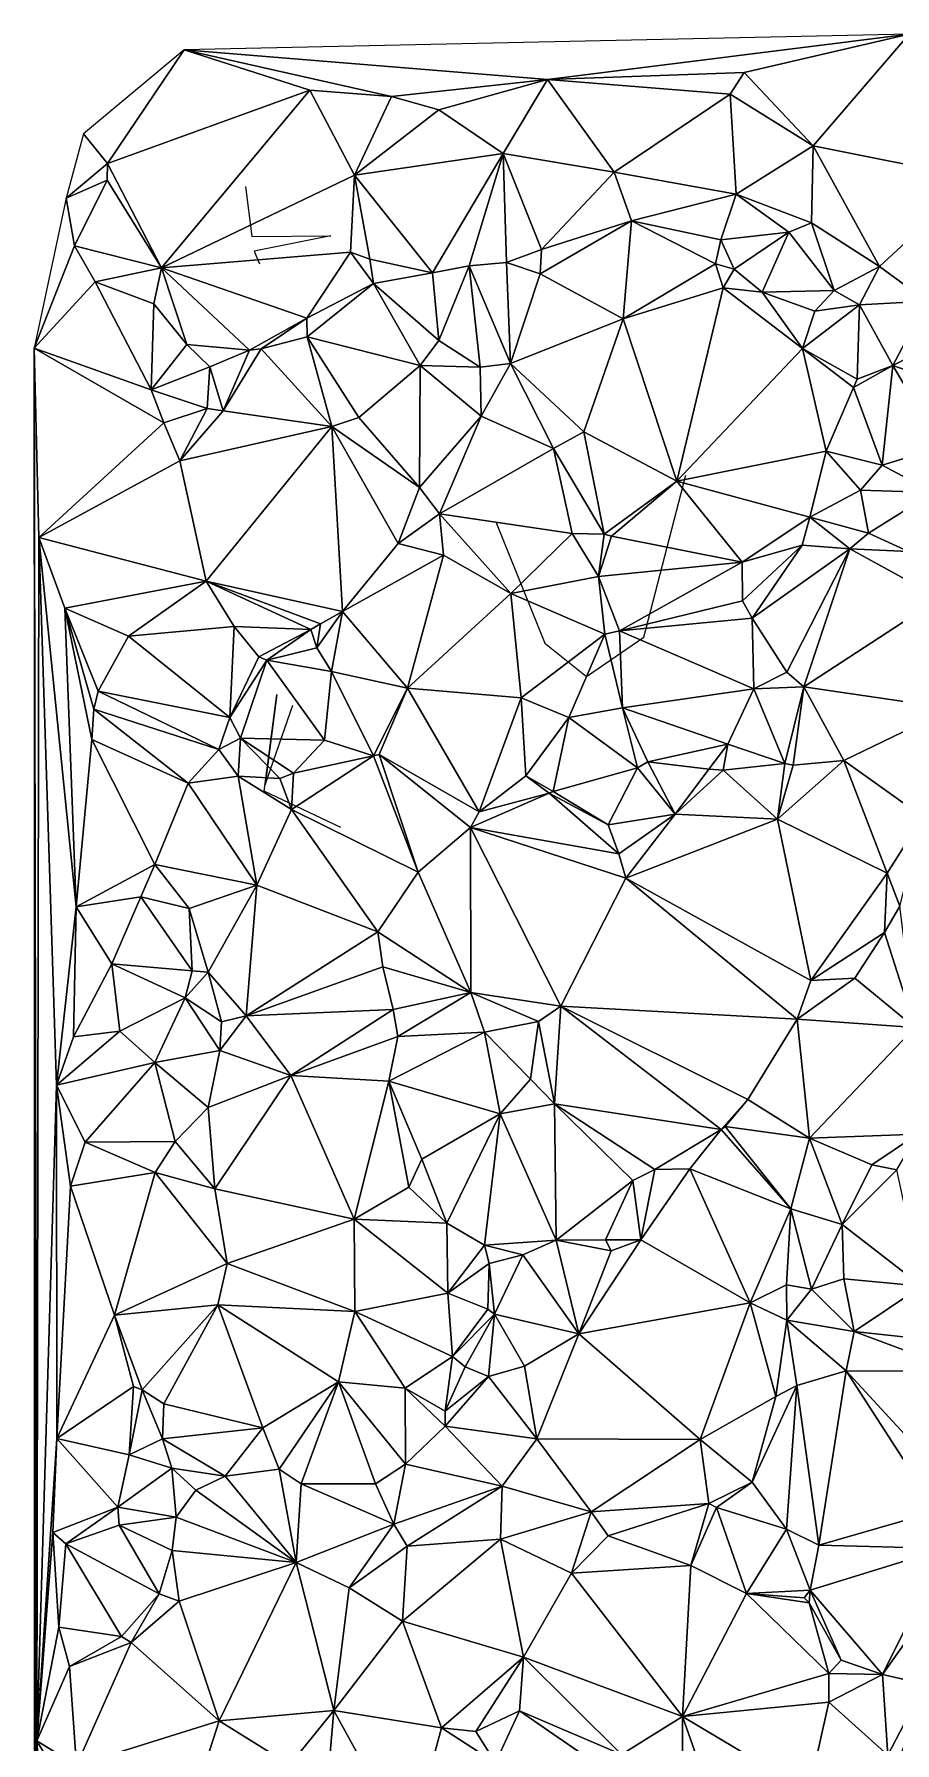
# Model space of a CAD drawing. Header units: metres. Extents: x -15.7 to 15.6, y -15 to 15.
# Drawn here: x -15 to -7.21, y -0.48 to 14.98 of the extents above; entities that cross this region are included whole.
import ezdxf

# ---------------------------------------------------------------- set-up
doc = ezdxf.new("R2010")
doc.units = ezdxf.units.M
doc.layers.add('CRACKS', color=1, linetype='Continuous')
doc.layers.add('STREET_MESH', color=7, linetype='Continuous')

msp = doc.modelspace()

# ---------------------------------------------------------------- linework, layer by layer
at = {"layer": 'CRACKS'}
for points in [[(-13.083, 13.597, 0.1), (-13.028, 13.147, 0.1), (-12.311, 13.152, 0.1), (-13.007, 13.014, 0.1), (-12.957, 12.898, 0.1)], [(-10.819, 10.565, 0.1), (-10.377, 9.467, 0.1), (-9.998, 9.165, 0.1), (-9.481, 9.522, 0.1), (-9.1, 10.986, 0.1)], [(-12.221, 7.799, 0.1), (-12.914, 8.129, 0.1), (-12.8, 9.003, 0.1), (-12.907, 8.185, 0.1), (-12.656, 8.907, 0.1)]]:
    msp.add_polyline3d(points, dxfattribs=at)
at = {"layer": 'STREET_MESH'}
for points in [[(-13.64, 14.834), (-10.352, 14.565), (-7.08, 14.976)], [(-10.352, 14.565), (-8.574, 14.63), (-7.08, 14.976)], [(-8.574, 14.63), (-7.948, 13.967), (-7.08, 14.976)], [(-7.948, 13.967), (-6.484, 13.674), (-7.08, 14.976)], [(-14.332, 13.807), (-13.64, 14.834), (-14.55, 14.075)], [(-14.332, 13.807), (-12.501, 14.471), (-13.64, 14.834)], [(-13.64, 14.834), (-11.762, 14.413), (-10.352, 14.565)], [(-12.501, 14.471), (-11.762, 14.413), (-13.64, 14.834)], [(-11.762, 14.413), (-11.336, 14.292), (-10.352, 14.565)], [(-11.336, 14.292), (-10.753, 13.897), (-10.352, 14.565)], [(-10.753, 13.897), (-9.75, 13.729), (-10.352, 14.565)], [(-8.699, 14.433), (-8.574, 14.63), (-10.352, 14.565)], [(-9.75, 13.729), (-8.699, 14.433), (-10.352, 14.565)], [(-7.948, 13.967), (-8.574, 14.63), (-8.699, 14.433)], [(-13.844, 12.862), (-12.501, 14.471), (-14.332, 13.807)], [(-12.501, 14.471), (-13.844, 12.862), (-12.099, 13.702)], [(-11.762, 14.413), (-12.501, 14.471), (-12.099, 13.702)], [(-11.336, 14.292), (-11.762, 14.413), (-12.099, 13.702)], [(-9.75, 13.729), (-8.646, 13.53), (-8.699, 14.433)], [(-8.646, 13.53), (-7.948, 13.967), (-8.699, 14.433)], [(-10.753, 13.897), (-11.336, 14.292), (-12.099, 13.702)], [(-14.708, 13.494), (-14.332, 13.807), (-14.55, 14.075)], [(-8.646, 13.53), (-7.963, 13.269), (-7.948, 13.967)], [(-7.963, 13.269), (-7.348, 12.875), (-7.948, 13.967)], [(-7.348, 12.875), (-6.484, 13.674), (-7.948, 13.967)], [(-14.336, 13.654), (-14.332, 13.807), (-14.708, 13.494)], [(-13.844, 12.862), (-14.332, 13.807), (-14.336, 13.654)], [(-11.393, 12.816), (-10.753, 13.897), (-12.099, 13.702)], [(-11.393, 12.816), (-11.06, 12.881), (-10.753, 13.897)], [(-10.753, 13.897), (-11.06, 12.881), (-10.724, 12.91)], [(-10.405, 13.029), (-10.753, 13.897), (-10.724, 12.91)], [(-10.405, 13.029), (-9.75, 13.729), (-10.753, 13.897)], [(-14.632, 13.062), (-14.336, 13.654), (-14.708, 13.494)], [(-14.632, 13.062), (-13.844, 12.862), (-14.336, 13.654)], [(-13.844, 12.862), (-12.133, 13.003), (-12.099, 13.702)], [(-12.133, 13.003), (-11.961, 12.941), (-12.099, 13.702)], [(-11.961, 12.941), (-11.393, 12.816), (-12.099, 13.702)], [(-9.75, 13.729), (-10.405, 13.029), (-9.593, 13.286)], [(-8.646, 13.53), (-9.75, 13.729), (-9.593, 13.286)], [(-6.484, 13.674), (-7.348, 12.875), (-6.921, 12.561)], [(-14.632, 13.062), (-14.708, 13.494), (-14.996, 12.134)], [(-8.785, 13.116), (-8.646, 13.53), (-9.593, 13.286)], [(-8.646, 13.53), (-8.785, 13.116), (-8.169, 13.186)], [(-7.963, 13.269), (-8.646, 13.53), (-8.169, 13.186)], [(-10.405, 13.029), (-10.418, 12.807), (-9.593, 13.286)], [(-10.418, 12.807), (-9.669, 12.402), (-9.593, 13.286)], [(-9.593, 13.286), (-9.669, 12.402), (-8.833, 12.899)], [(-8.785, 13.116), (-9.593, 13.286), (-8.833, 12.899)], [(-8.785, 13.116), (-8.662, 12.849), (-8.169, 13.186)], [(-8.662, 12.849), (-8.41, 12.643), (-8.169, 13.186)], [(-8.41, 12.643), (-7.76, 12.658), (-8.169, 13.186)], [(-7.76, 12.658), (-7.963, 13.269), (-8.169, 13.186)], [(-7.348, 12.875), (-7.963, 13.269), (-7.76, 12.658)], [(-14.445, 12.737), (-14.632, 13.062), (-14.996, 12.134)], [(-13.844, 12.862), (-14.632, 13.062), (-14.445, 12.737)], [(-12.53, 12.406), (-12.133, 13.003), (-13.844, 12.862)], [(-12.133, 13.003), (-12.53, 12.406), (-11.927, 12.72)], [(-11.961, 12.941), (-12.133, 13.003), (-11.927, 12.72)], [(-10.418, 12.807), (-10.405, 13.029), (-10.724, 12.91)], [(-8.662, 12.849), (-8.785, 13.116), (-8.833, 12.899)], [(-13.914, 12.538), (-13.844, 12.862), (-14.445, 12.737)], [(-13.914, 12.538), (-13.614, 12.169), (-13.844, 12.862)], [(-13.048, 12.117), (-12.53, 12.406), (-13.844, 12.862)], [(-13.614, 12.169), (-13.048, 12.117), (-13.844, 12.862)], [(-11.961, 12.941), (-11.927, 12.72), (-11.393, 12.816)], [(-11.335, 12.206), (-11.06, 12.881), (-11.393, 12.816)], [(-11.335, 12.206), (-10.962, 11.964), (-11.06, 12.881)], [(-11.06, 12.881), (-10.686, 11.996), (-10.724, 12.91)], [(-11.06, 12.881), (-10.962, 11.964), (-10.686, 11.996)], [(-10.686, 11.996), (-10.418, 12.807), (-10.724, 12.91)], [(-9.669, 12.402), (-8.763, 12.68), (-8.833, 12.899)], [(-8.763, 12.68), (-8.662, 12.849), (-8.833, 12.899)], [(-8.662, 12.849), (-8.763, 12.68), (-8.41, 12.643)], [(-7.348, 12.875), (-7.76, 12.658), (-7.53, 12.528)], [(-7.348, 12.875), (-7.53, 12.528), (-6.921, 12.561)], [(-13.937, 11.759), (-14.445, 12.737), (-14.996, 12.134)], [(-13.937, 11.759), (-13.914, 12.538), (-14.445, 12.737)], [(-12.53, 12.406), (-12.526, 12.239), (-11.927, 12.72)], [(-11.927, 12.72), (-12.526, 12.239), (-11.505, 11.98)], [(-11.927, 12.72), (-11.335, 12.206), (-11.393, 12.816)], [(-11.335, 12.206), (-11.927, 12.72), (-11.505, 11.98)], [(-9.669, 12.402), (-10.418, 12.807), (-10.686, 11.996)], [(-8.763, 12.68), (-9.669, 12.402), (-9.183, 10.931)], [(-8.044, 12.131), (-8.763, 12.68), (-9.183, 10.931)], [(-8.41, 12.643), (-8.763, 12.68), (-8.044, 12.131)], [(-13.614, 12.169), (-13.914, 12.538), (-13.937, 11.759)], [(-7.76, 12.658), (-8.41, 12.643), (-7.933, 12.47)], [(-8.41, 12.643), (-8.044, 12.131), (-7.933, 12.47)], [(-7.53, 12.528), (-8.044, 12.131), (-7.551, 11.856)], [(-8.044, 12.131), (-7.53, 12.528), (-7.933, 12.47)], [(-7.53, 12.528), (-7.76, 12.658), (-7.933, 12.47)], [(-7.229, 11.978), (-7.53, 12.528), (-7.551, 11.856)], [(-7.53, 12.528), (-7.229, 11.978), (-6.921, 12.561)], [(-7.229, 11.978), (-6.576, 12.31), (-6.921, 12.561)], [(-13.048, 12.117), (-12.944, 12.128), (-12.53, 12.406)], [(-12.944, 12.128), (-12.526, 12.239), (-12.53, 12.406)], [(-9.669, 12.402), (-10.686, 11.996), (-10.022, 11.379)], [(-9.183, 10.931), (-9.669, 12.402), (-10.022, 11.379)], [(-12.526, 12.239), (-12.944, 12.128), (-12.304, 11.428)], [(-12.059, 11.509), (-12.526, 12.239), (-12.304, 11.428)], [(-12.526, 12.239), (-12.059, 11.509), (-11.505, 11.98)], [(-7.229, 11.978), (-6.743, 11.809), (-6.576, 12.31)], [(-14.995, -14.195), (-14.981, -7.46), (-14.996, 12.134)], [(-14.955, 10.424), (-13.823, 11.459), (-14.996, 12.134)], [(-13.823, 11.459), (-13.937, 11.759), (-14.996, 12.134)], [(-14.981, -7.46), (-14.973, -0.463), (-14.996, 12.134)], [(-14.973, -0.463), (-14.955, 10.424), (-14.996, 12.134)], [(-13.406, 11.966), (-13.614, 12.169), (-13.937, 11.759)], [(-13.614, 12.169), (-13.406, 11.966), (-13.048, 12.117)], [(-13.048, 12.117), (-13.406, 11.966), (-13.287, 11.568)], [(-12.944, 12.128), (-13.287, 11.568), (-12.304, 11.428)], [(-12.944, 12.128), (-13.048, 12.117), (-13.287, 11.568)], [(-10.962, 11.964), (-11.335, 12.206), (-11.505, 11.98)], [(-7.832, 11.205), (-8.044, 12.131), (-9.183, 10.931)], [(-8.044, 12.131), (-7.583, 11.779), (-7.551, 11.856)], [(-7.832, 11.205), (-7.583, 11.779), (-8.044, 12.131)], [(-13.43, 11.591), (-13.406, 11.966), (-13.937, 11.759)], [(-13.406, 11.966), (-13.43, 11.591), (-13.287, 11.568)], [(-12.059, 11.509), (-11.509, 10.875), (-11.505, 11.98)], [(-11.509, 10.875), (-10.951, 11.52), (-11.505, 11.98)], [(-10.951, 11.52), (-10.962, 11.964), (-11.505, 11.98)], [(-10.962, 11.964), (-10.951, 11.52), (-10.686, 11.996)], [(-10.951, 11.52), (-10.299, 11.227), (-10.686, 11.996)], [(-10.686, 11.996), (-10.299, 11.227), (-10.022, 11.379)], [(-7.583, 11.779), (-7.229, 11.978), (-7.551, 11.856)], [(-7.229, 11.978), (-7.583, 11.779), (-7.323, 11.077)], [(-6.794, 11.241), (-7.229, 11.978), (-7.323, 11.077)], [(-6.794, 11.241), (-6.743, 11.809), (-7.229, 11.978)], [(-13.823, 11.459), (-13.43, 11.591), (-13.937, 11.759)], [(-7.583, 11.779), (-7.832, 11.205), (-7.323, 11.077)], [(-13.823, 11.459), (-14.955, 10.424), (-13.677, 11.117)], [(-13.43, 11.591), (-13.823, 11.459), (-13.677, 11.117)], [(-13.287, 11.568), (-13.43, 11.591), (-13.677, 11.117)], [(-12.304, 11.428), (-13.287, 11.568), (-13.677, 11.117)], [(-11.509, 10.875), (-12.059, 11.509), (-12.304, 11.428)], [(-11.328, 10.637), (-10.951, 11.52), (-11.509, 10.875)], [(-11.328, 10.637), (-10.299, 11.227), (-10.951, 11.52)], [(-13.44, 10.029), (-12.304, 11.428), (-13.677, 11.117)], [(-12.304, 11.428), (-13.44, 10.029), (-12.207, 9.754)], [(-11.702, 10.368), (-12.304, 11.428), (-12.207, 9.754)], [(-11.702, 10.368), (-11.509, 10.875), (-12.304, 11.428)], [(-10.299, 11.227), (-9.839, 10.453), (-10.022, 11.379)], [(-9.839, 10.453), (-9.183, 10.931), (-10.022, 11.379)], [(-10.299, 11.227), (-11.328, 10.637), (-10.128, 10.46)], [(-9.839, 10.453), (-10.299, 11.227), (-10.128, 10.46)], [(-7.978, 10.607), (-7.832, 11.205), (-9.183, 10.931)], [(-7.832, 11.205), (-7.978, 10.607), (-7.519, 10.852)], [(-7.323, 11.077), (-7.832, 11.205), (-7.519, 10.852)], [(-6.861, 10.829), (-6.794, 11.241), (-7.323, 11.077)], [(-14.955, 10.424), (-13.44, 10.029), (-13.677, 11.117)], [(-6.861, 10.829), (-7.323, 11.077), (-7.519, 10.852)], [(-11.328, 10.637), (-11.509, 10.875), (-11.702, 10.368)], [(-9.839, 10.453), (-9.773, 10.436), (-9.183, 10.931)], [(-9.183, 10.931), (-9.773, 10.436), (-8.59, 10.198)], [(-7.978, 10.607), (-9.183, 10.931), (-8.59, 10.198)], [(-7.978, 10.607), (-7.449, 10.463), (-7.519, 10.852)], [(-7.449, 10.463), (-6.861, 10.829), (-7.519, 10.852)], [(-6.861, 10.829), (-7.449, 10.463), (-7.087, 10.296)], [(-11.292, 10.263), (-11.328, 10.637), (-11.702, 10.368)], [(-11.328, 10.637), (-10.683, 9.917), (-10.128, 10.46)], [(-11.328, 10.637), (-11.292, 10.263), (-10.683, 9.917)], [(-8.048, 10.354), (-7.978, 10.607), (-8.59, 10.198)], [(-7.978, 10.607), (-8.048, 10.354), (-7.616, 10.319)], [(-7.449, 10.463), (-7.978, 10.607), (-7.616, 10.319)], [(-14.973, -0.463), (-14.795, 5.468), (-14.955, 10.424)], [(-14.719, 9.784), (-14.955, 10.424), (-14.617, 7.082)], [(-14.955, 10.424), (-14.795, 5.468), (-14.617, 7.082)], [(-13.44, 10.029), (-14.955, 10.424), (-14.719, 9.784)], [(-11.292, 10.263), (-11.702, 10.368), (-12.207, 9.754)], [(-10.683, 9.917), (-9.892, 10.071), (-10.128, 10.46)], [(-9.892, 10.071), (-9.839, 10.453), (-10.128, 10.46)], [(-9.839, 10.453), (-9.892, 10.071), (-9.773, 10.436)], [(-9.773, 10.436), (-9.892, 10.071), (-8.59, 10.198)], [(-7.087, 10.296), (-7.449, 10.463), (-7.616, 10.319)], [(-11.62, 9.059), (-11.292, 10.263), (-12.207, 9.754)], [(-11.292, 10.263), (-11.62, 9.059), (-10.683, 9.917)], [(-8.589, 9.851), (-8.048, 10.354), (-8.59, 10.198)], [(-8.589, 9.851), (-8.501, 9.693), (-8.048, 10.354)], [(-8.048, 10.354), (-8.501, 9.693), (-7.616, 10.319)], [(-8.501, 9.693), (-8.188, 9.203), (-7.616, 10.319)], [(-8.188, 9.203), (-8.034, 9.071), (-7.616, 10.319)], [(-8.034, 9.071), (-6.804, 9.875), (-7.616, 10.319)], [(-6.804, 9.875), (-7.087, 10.296), (-7.616, 10.319)], [(-9.832, 9.547), (-9.892, 10.071), (-10.683, 9.917)], [(-9.892, 10.071), (-9.7, 9.578), (-8.59, 10.198)], [(-9.7, 9.578), (-9.892, 10.071), (-9.832, 9.547)], [(-9.7, 9.578), (-8.589, 9.851), (-8.59, 10.198)], [(-14.142, 9.531), (-13.44, 10.029), (-14.719, 9.784)], [(-13.44, 10.029), (-14.142, 9.531), (-13.186, 9.618)], [(-12.492, 9.591), (-13.44, 10.029), (-13.186, 9.618)], [(-13.44, 10.029), (-12.407, 9.641), (-12.207, 9.754)], [(-12.492, 9.591), (-12.407, 9.641), (-13.44, 10.029)], [(-11.62, 9.059), (-10.59, 8.973), (-10.683, 9.917)], [(-10.59, 8.973), (-9.832, 9.547), (-10.683, 9.917)], [(-14.476, 8.594), (-14.719, 9.784), (-14.617, 7.082)], [(-14.476, 8.594), (-14.456, 8.871), (-14.719, 9.784)], [(-14.456, 8.871), (-14.416, 9.033), (-14.719, 9.784)], [(-14.416, 9.033), (-14.142, 9.531), (-14.719, 9.784)], [(-12.44, 9.424), (-12.306, 9.209), (-12.207, 9.754)], [(-12.407, 9.641), (-12.44, 9.424), (-12.207, 9.754)], [(-12.306, 9.209), (-11.62, 9.059), (-12.207, 9.754)], [(-8.589, 9.851), (-9.7, 9.578), (-8.501, 9.693)], [(-8.034, 9.071), (-6.697, 8.876), (-6.804, 9.875)], [(-14.142, 9.531), (-13.227, 8.794), (-13.186, 9.618)], [(-13.227, 8.794), (-12.963, 9.343), (-13.186, 9.618)], [(-12.963, 9.343), (-12.492, 9.591), (-13.186, 9.618)], [(-12.492, 9.591), (-12.963, 9.343), (-12.891, 9.314)], [(-12.44, 9.424), (-12.492, 9.591), (-12.891, 9.314)], [(-12.44, 9.424), (-12.407, 9.641), (-12.492, 9.591)], [(-8.501, 9.693), (-9.7, 9.578), (-8.485, 9.053)], [(-8.188, 9.203), (-8.501, 9.693), (-8.485, 9.053)], [(-13.227, 8.794), (-14.142, 9.531), (-14.416, 9.033)], [(-9.832, 9.547), (-10.59, 8.973), (-10.158, 8.794)], [(-9.673, 8.883), (-9.832, 9.547), (-10.158, 8.794)], [(-9.7, 9.578), (-9.832, 9.547), (-9.673, 8.883)], [(-8.485, 9.053), (-9.7, 9.578), (-9.673, 8.883)], [(-12.963, 9.343), (-13.227, 8.794), (-12.891, 9.314)], [(-12.891, 9.314), (-13.227, 8.794), (-13.129, 8.607)], [(-12.37, 8.59), (-12.891, 9.314), (-13.129, 8.607)], [(-12.306, 9.209), (-12.44, 9.424), (-12.891, 9.314)], [(-12.37, 8.59), (-12.306, 9.209), (-12.891, 9.314)], [(-12.37, 8.59), (-11.926, 8.447), (-12.306, 9.209)], [(-11.926, 8.447), (-11.62, 9.059), (-12.306, 9.209)], [(-8.034, 9.071), (-8.188, 9.203), (-8.485, 9.053)], [(-14.456, 8.871), (-13.326, 8.505), (-14.416, 9.033)], [(-13.326, 8.505), (-13.227, 8.794), (-14.416, 9.033)], [(-11.62, 9.059), (-11.926, 8.447), (-11.874, 8.459)], [(-10.969, 7.942), (-11.62, 9.059), (-11.874, 8.459)], [(-10.59, 8.973), (-11.62, 9.059), (-10.969, 7.942)], [(-10.549, 8.265), (-10.59, 8.973), (-10.969, 7.942)], [(-10.59, 8.973), (-10.549, 8.265), (-10.158, 8.794)], [(-8.72, 8.554), (-8.485, 9.053), (-9.673, 8.883)], [(-8.72, 8.554), (-8.204, 8.378), (-8.485, 9.053)], [(-8.204, 8.378), (-8.034, 9.071), (-8.485, 9.053)], [(-8.204, 8.378), (-8.129, 8.362), (-8.034, 9.071)], [(-8.034, 9.071), (-8.129, 8.362), (-7.672, 8.404)], [(-6.697, 8.876), (-8.034, 9.071), (-7.672, 8.404)], [(-14.456, 8.871), (-14.476, 8.594), (-13.602, 8.199)], [(-13.326, 8.505), (-14.456, 8.871), (-13.602, 8.199)], [(-9.537, 8.339), (-9.673, 8.883), (-10.158, 8.794)], [(-9.445, 8.393), (-8.72, 8.554), (-9.673, 8.883)], [(-9.537, 8.339), (-9.445, 8.393), (-9.673, 8.883)], [(-6.955, 7.894), (-6.697, 8.876), (-7.672, 8.404)], [(-13.227, 8.794), (-13.326, 8.505), (-13.129, 8.607)], [(-10.549, 8.265), (-10.3, 8.124), (-10.158, 8.794)], [(-10.3, 8.124), (-9.537, 8.339), (-10.158, 8.794)], [(-13.904, 7.463), (-14.476, 8.594), (-14.617, 7.082)], [(-14.476, 8.594), (-13.904, 7.463), (-13.602, 8.199)], [(-13.151, 8.262), (-13.326, 8.505), (-13.602, 8.199)], [(-13.326, 8.505), (-13.151, 8.262), (-13.129, 8.607)], [(-13.151, 8.262), (-12.774, 8.242), (-13.129, 8.607)], [(-12.65, 8.292), (-12.37, 8.59), (-13.129, 8.607)], [(-12.774, 8.242), (-12.65, 8.292), (-13.129, 8.607)], [(-12.65, 8.292), (-11.926, 8.447), (-12.37, 8.59)], [(-8.72, 8.554), (-9.445, 8.393), (-8.893, 8.327)], [(-8.763, 8.319), (-8.72, 8.554), (-8.893, 8.327)], [(-8.763, 8.319), (-8.204, 8.378), (-8.72, 8.554)], [(-11.926, 8.447), (-12.667, 7.962), (-11.521, 7.395)], [(-11.926, 8.447), (-12.65, 8.292), (-12.667, 7.962)], [(-11.874, 8.459), (-11.926, 8.447), (-11.521, 7.395)], [(-11.049, 7.798), (-11.874, 8.459), (-11.521, 7.395)], [(-11.049, 7.798), (-10.969, 7.942), (-11.874, 8.459)], [(-9.445, 8.393), (-9.537, 8.339), (-9.198, 7.919)], [(-8.893, 8.327), (-9.445, 8.393), (-9.198, 7.919)], [(-8.204, 8.378), (-8.763, 8.319), (-8.272, 7.874)], [(-8.272, 7.874), (-7.279, 7.387), (-7.672, 8.404)], [(-8.129, 8.362), (-8.272, 7.874), (-7.672, 8.404)], [(-8.129, 8.362), (-8.204, 8.378), (-8.272, 7.874)], [(-7.279, 7.387), (-6.955, 7.894), (-7.672, 8.404)], [(-13.904, 7.463), (-12.981, 7.278), (-13.602, 8.199)], [(-12.981, 7.278), (-13.151, 8.262), (-13.602, 8.199)], [(-12.667, 7.962), (-13.151, 8.262), (-12.981, 7.278)], [(-12.774, 8.242), (-13.151, 8.262), (-12.667, 7.962)], [(-12.65, 8.292), (-12.774, 8.242), (-12.667, 7.962)], [(-10.337, 8.109), (-10.549, 8.265), (-10.969, 7.942)], [(-10.549, 8.265), (-10.337, 8.109), (-10.3, 8.124)], [(-9.802, 7.824), (-9.537, 8.339), (-10.3, 8.124)], [(-9.537, 8.339), (-9.802, 7.824), (-9.198, 7.919)], [(-8.763, 8.319), (-8.893, 8.327), (-9.198, 7.919)], [(-8.272, 7.874), (-8.763, 8.319), (-9.198, 7.919)], [(-11.049, 7.798), (-10.337, 8.109), (-10.969, 7.942)], [(-9.706, 7.562), (-10.337, 8.109), (-11.049, 7.798)], [(-10.337, 8.109), (-9.802, 7.824), (-10.3, 8.124)], [(-10.337, 8.109), (-9.706, 7.562), (-9.802, 7.824)], [(-11.886, 6.855), (-12.667, 7.962), (-12.981, 7.278)], [(-12.667, 7.962), (-11.886, 6.855), (-11.521, 7.395)], [(-9.802, 7.824), (-9.706, 7.562), (-9.198, 7.919)], [(-9.198, 7.919), (-9.706, 7.562), (-9.642, 7.342)], [(-8.272, 7.874), (-9.198, 7.919), (-9.642, 7.342)], [(-6.955, 7.894), (-7.279, 7.387), (-7.166, 7.087)], [(-11.046, 6.307), (-11.049, 7.798), (-11.521, 7.395)], [(-11.049, 7.798), (-10.231, 6.183), (-9.642, 7.342)], [(-10.231, 6.183), (-11.049, 7.798), (-11.046, 6.307)], [(-9.706, 7.562), (-11.049, 7.798), (-9.642, 7.342)], [(-7.971, 6.414), (-8.272, 7.874), (-9.642, 7.342)], [(-8.272, 7.874), (-7.971, 6.414), (-7.279, 7.387)], [(-14.032, 7.172), (-13.904, 7.463), (-14.617, 7.082)], [(-13.904, 7.463), (-14.032, 7.172), (-13.595, 7.067)], [(-12.981, 7.278), (-13.904, 7.463), (-13.595, 7.067)], [(-13.422, 6.49), (-12.981, 7.278), (-13.595, 7.067)], [(-13.422, 6.49), (-13.079, 6.095), (-12.981, 7.278)], [(-13.079, 6.095), (-11.886, 6.855), (-12.981, 7.278)], [(-11.886, 6.855), (-11.046, 6.307), (-11.521, 7.395)], [(-10.231, 6.183), (-8.092, 6.065), (-9.642, 7.342)], [(-8.092, 6.065), (-7.971, 6.414), (-9.642, 7.342)], [(-7.971, 6.414), (-7.302, 6.848), (-7.279, 7.387)], [(-7.279, 7.387), (-7.302, 6.848), (-7.166, 7.087)], [(-14.294, 6.565), (-14.032, 7.172), (-14.617, 7.082)], [(-14.294, 6.565), (-13.568, 6.502), (-14.032, 7.172)], [(-14.032, 7.172), (-13.568, 6.502), (-13.595, 7.067)], [(-14.795, 5.468), (-14.641, 5.904), (-14.617, 7.082)], [(-14.641, 5.904), (-14.294, 6.565), (-14.617, 7.082)], [(-13.568, 6.502), (-13.422, 6.49), (-13.595, 7.067)], [(-7.302, 6.848), (-7.028, 5.989), (-7.166, 7.087)], [(-11.886, 6.855), (-13.079, 6.095), (-11.842, 6.537)], [(-11.046, 6.307), (-11.886, 6.855), (-11.842, 6.537)], [(-7.573, 6.437), (-7.302, 6.848), (-7.971, 6.414)], [(-7.302, 6.848), (-7.573, 6.437), (-7.028, 5.989)], [(-14.222, 5.956), (-14.294, 6.565), (-14.641, 5.904)], [(-14.294, 6.565), (-14.222, 5.956), (-13.631, 6.259)], [(-13.568, 6.502), (-14.294, 6.565), (-13.631, 6.259)], [(-13.422, 6.49), (-13.568, 6.502), (-13.631, 6.259)], [(-13.079, 6.095), (-11.748, 6.152), (-11.842, 6.537)], [(-11.748, 6.152), (-11.046, 6.307), (-11.842, 6.537)], [(-13.3, 6.041), (-13.422, 6.49), (-13.631, 6.259)], [(-13.3, 6.041), (-13.079, 6.095), (-13.422, 6.49)], [(-7.573, 6.437), (-8.092, 6.065), (-7.028, 5.989)], [(-7.573, 6.437), (-7.971, 6.414), (-8.092, 6.065)], [(-14.222, 5.956), (-13.906, 5.674), (-13.631, 6.259)], [(-13.631, 6.259), (-13.906, 5.674), (-13.316, 5.78)], [(-13.3, 6.041), (-13.631, 6.259), (-13.316, 5.78)], [(-11.705, 5.908), (-11.046, 6.307), (-11.748, 6.152)], [(-11.705, 5.908), (-10.921, 5.948), (-11.046, 6.307)], [(-10.435, 6.044), (-10.231, 6.183), (-11.046, 6.307)], [(-10.921, 5.948), (-10.435, 6.044), (-11.046, 6.307)], [(-12.673, 5.554), (-13.079, 6.095), (-13.316, 5.78)], [(-13.079, 6.095), (-13.3, 6.041), (-13.316, 5.78)], [(-13.079, 6.095), (-12.673, 5.554), (-11.748, 6.152)], [(-12.673, 5.554), (-11.705, 5.908), (-11.748, 6.152)], [(-10.435, 6.044), (-10.921, 5.948), (-10.507, 5.521)], [(-10.288, 5.3), (-10.435, 6.044), (-10.507, 5.521)], [(-10.435, 6.044), (-10.288, 5.3), (-10.231, 6.183)], [(-10.231, 6.183), (-10.288, 5.3), (-8.78, 5.067)], [(-10.231, 6.183), (-8.78, 5.067), (-8.54, 5.338)], [(-8.092, 6.065), (-10.231, 6.183), (-8.54, 5.338)], [(-7.981, 4.989), (-8.092, 6.065), (-8.54, 5.338)], [(-7.028, 5.989), (-8.092, 6.065), (-7.981, 4.989)], [(-14.795, 5.468), (-14.222, 5.956), (-14.641, 5.904)], [(-13.906, 5.674), (-14.222, 5.956), (-14.795, 5.468)], [(-11.705, 5.908), (-12.673, 5.554), (-11.787, 5.503)], [(-10.921, 5.948), (-11.705, 5.908), (-11.787, 5.503)], [(-10.781, 5.207), (-10.921, 5.948), (-11.787, 5.503)], [(-10.921, 5.948), (-10.781, 5.207), (-10.507, 5.521)], [(-7.005, 5.025), (-7.028, 5.989), (-7.981, 4.989)], [(-13.906, 5.674), (-13.423, 5.267), (-13.316, 5.78)], [(-13.423, 5.267), (-12.673, 5.554), (-13.316, 5.78)], [(-13.906, 5.674), (-14.795, 5.468), (-14.534, 4.953)], [(-13.721, 4.958), (-13.906, 5.674), (-14.534, 4.953)], [(-13.721, 4.958), (-13.423, 5.267), (-13.906, 5.674)], [(-14.795, 5.468), (-14.973, -0.463), (-14.79, 2.272)], [(-14.795, 5.468), (-14.79, 2.272), (-14.668, 4.555)], [(-14.534, 4.953), (-14.795, 5.468), (-14.668, 4.555)], [(-12.673, 5.554), (-13.423, 5.267), (-13.362, 4.529)], [(-12.673, 5.554), (-13.362, 4.529), (-12.101, 4.257)], [(-12.673, 5.554), (-12.101, 4.257), (-11.787, 5.503)], [(-12.101, 4.257), (-11.606, 4.545), (-11.787, 5.503)], [(-11.606, 4.545), (-11.488, 4.798), (-11.787, 5.503)], [(-11.488, 4.798), (-10.781, 5.207), (-11.787, 5.503)], [(-10.781, 5.207), (-10.288, 5.3), (-10.507, 5.521)], [(-13.423, 5.267), (-13.721, 4.958), (-13.362, 4.529)], [(-10.781, 5.207), (-10.275, 4.065), (-10.288, 5.3)], [(-9.382, 4.705), (-10.288, 5.3), (-9.579, 4.604)], [(-10.288, 5.3), (-9.382, 4.705), (-8.78, 5.067)], [(-10.288, 5.3), (-10.275, 4.065), (-9.579, 4.604)], [(-8.78, 5.067), (-8.745, 5.093), (-8.54, 5.338)], [(-8.745, 5.093), (-7.981, 4.989), (-8.54, 5.338)], [(-11.263, 4.218), (-10.781, 5.207), (-11.488, 4.798)], [(-10.923, 4.019), (-10.781, 5.207), (-11.263, 4.218)], [(-10.781, 5.207), (-10.923, 4.019), (-10.275, 4.065)], [(-13.903, 4.679), (-14.534, 4.953), (-14.668, 4.555)], [(-13.903, 4.679), (-13.721, 4.958), (-14.534, 4.953)], [(-13.721, 4.958), (-13.903, 4.679), (-13.362, 4.529)], [(-8.78, 5.067), (-9.382, 4.705), (-9.064, 4.712)], [(-8.78, 5.067), (-9.064, 4.712), (-8.151, 4.348)], [(-8.745, 5.093), (-8.78, 5.067), (-8.151, 4.348)], [(-7.981, 4.989), (-8.745, 5.093), (-8.151, 4.348)], [(-7.687, 4.208), (-7.981, 4.989), (-8.151, 4.348)], [(-7.005, 5.025), (-7.981, 4.989), (-7.419, 4.748)], [(-7.981, 4.989), (-7.687, 4.208), (-7.419, 4.748)], [(-7.191, 4.702), (-7.005, 5.025), (-7.419, 4.748)], [(-11.606, 4.545), (-11.263, 4.218), (-11.488, 4.798)], [(-14.271, 3.387), (-13.903, 4.679), (-14.668, 4.555)], [(-13.249, 3.855), (-13.903, 4.679), (-14.271, 3.387)], [(-13.903, 4.679), (-13.249, 3.855), (-13.362, 4.529)], [(-9.382, 4.705), (-9.579, 4.604), (-9.508, 4.07)], [(-9.508, 4.07), (-8.52, 3.498), (-9.064, 4.712)], [(-9.382, 4.705), (-9.508, 4.07), (-9.064, 4.712)], [(-9.064, 4.712), (-8.52, 3.498), (-8.151, 4.348)], [(-7.687, 4.208), (-7.191, 4.702), (-7.419, 4.748)], [(-6.967, 3.65), (-7.191, 4.702), (-7.687, 4.208)], [(-14.79, 2.272), (-14.271, 3.387), (-14.668, 4.555)], [(-13.362, 4.529), (-13.249, 3.855), (-12.101, 4.257)], [(-11.263, 4.218), (-11.606, 4.545), (-12.101, 4.257)], [(-10.275, 4.065), (-9.827, 4.069), (-9.579, 4.604)], [(-9.579, 4.604), (-9.827, 4.069), (-9.508, 4.07)], [(-8.52, 3.498), (-8.191, 3.661), (-8.151, 4.348)], [(-8.191, 3.661), (-7.964, 3.621), (-8.151, 4.348)], [(-7.964, 3.621), (-7.687, 4.208), (-8.151, 4.348)], [(-12.101, 4.257), (-13.249, 3.855), (-12.095, 3.421)], [(-11.254, 3.587), (-12.101, 4.257), (-12.095, 3.421)], [(-11.254, 3.587), (-11.263, 4.218), (-12.101, 4.257)], [(-10.923, 4.019), (-11.263, 4.218), (-11.254, 3.587)], [(-7.964, 3.621), (-7.67, 3.717), (-7.687, 4.208)], [(-7.67, 3.717), (-6.967, 3.65), (-7.687, 4.208)], [(-10.88, 3.854), (-10.923, 4.019), (-11.254, 3.587)], [(-10.275, 4.065), (-10.923, 4.019), (-10.575, 3.932)], [(-10.923, 4.019), (-10.88, 3.854), (-10.575, 3.932)], [(-10.069, 3.217), (-10.275, 4.065), (-10.575, 3.932)], [(-9.775, 3.97), (-9.827, 4.069), (-10.275, 4.065)], [(-10.069, 3.217), (-9.775, 3.97), (-10.275, 4.065)], [(-10.069, 3.217), (-8.52, 3.498), (-9.508, 4.07)], [(-9.775, 3.97), (-10.069, 3.217), (-9.508, 4.07)], [(-9.827, 4.069), (-9.775, 3.97), (-9.508, 4.07)], [(-10.88, 3.854), (-10.831, 3.397), (-10.575, 3.932)], [(-10.831, 3.397), (-10.069, 3.217), (-10.575, 3.932)], [(-13.249, 3.855), (-14.271, 3.387), (-13.336, 3.48)], [(-13.249, 3.855), (-13.336, 3.48), (-12.095, 3.421)], [(-10.892, 3.441), (-10.88, 3.854), (-11.254, 3.587)], [(-10.892, 3.441), (-10.831, 3.397), (-10.88, 3.854)], [(-7.67, 3.717), (-7.964, 3.621), (-7.577, 3.238)], [(-6.967, 3.65), (-7.67, 3.717), (-7.577, 3.238)], [(-11.213, 3.012), (-11.254, 3.587), (-12.095, 3.421)], [(-11.213, 3.012), (-10.892, 3.441), (-11.254, 3.587)], [(-8.52, 3.498), (-8.188, 3.341), (-8.191, 3.661)], [(-8.188, 3.341), (-7.964, 3.621), (-8.191, 3.661)], [(-7.964, 3.621), (-8.188, 3.341), (-7.577, 3.238)], [(-6.576, 3.132), (-6.967, 3.65), (-7.577, 3.238)], [(-14.271, 3.387), (-14.018, 2.71), (-13.336, 3.48)], [(-14.018, 2.71), (-13.824, 2.585), (-13.336, 3.48)], [(-13.824, 2.585), (-12.928, 2.368), (-13.336, 3.48)], [(-13.336, 3.48), (-12.243, 2.784), (-12.095, 3.421)], [(-12.928, 2.368), (-12.243, 2.784), (-13.336, 3.48)], [(-12.243, 2.784), (-11.64, 2.728), (-12.095, 3.421)], [(-11.64, 2.728), (-11.213, 3.012), (-12.095, 3.421)], [(-10.892, 3.441), (-11.213, 3.012), (-10.831, 3.397)], [(-10.069, 3.217), (-8.97, 2.261), (-8.52, 3.498)], [(-8.97, 2.261), (-8.285, 2.651), (-8.52, 3.498)], [(-8.285, 2.651), (-8.188, 3.341), (-8.52, 3.498)], [(-14.099, 2.742), (-14.271, 3.387), (-14.79, 2.272)], [(-14.099, 2.742), (-14.018, 2.71), (-14.271, 3.387)], [(-11.213, 3.012), (-11.098, 2.921), (-10.831, 3.397)], [(-11.098, 2.921), (-10.886, 2.831), (-10.831, 3.397)], [(-10.831, 3.397), (-10.886, 2.831), (-10.56, 2.927)], [(-10.069, 3.217), (-10.831, 3.397), (-10.56, 2.927)], [(-8.285, 2.651), (-8.095, 2.751), (-8.188, 3.341)], [(-8.188, 3.341), (-7.65, 2.883), (-7.577, 3.238)], [(-8.188, 3.341), (-8.095, 2.751), (-7.65, 2.883)], [(-10.449, 2.267), (-10.069, 3.217), (-10.56, 2.927)], [(-10.449, 2.267), (-8.97, 2.261), (-10.069, 3.217)], [(-7.577, 3.238), (-7.65, 2.883), (-6.612, 2.879)], [(-6.576, 3.132), (-7.577, 3.238), (-6.612, 2.879)], [(-11.277, 2.518), (-11.213, 3.012), (-11.64, 2.728)], [(-11.277, 2.518), (-11.098, 2.921), (-11.213, 3.012)], [(-12.781, 1.993), (-12.243, 2.784), (-12.928, 2.368)], [(-12.781, 1.993), (-12.581, 1.861), (-12.243, 2.784)], [(-12.581, 1.861), (-11.907, 1.862), (-12.243, 2.784)], [(-11.64, 2.728), (-12.243, 2.784), (-11.637, 2.039)], [(-12.243, 2.784), (-11.907, 1.862), (-11.637, 2.039)], [(-10.886, 2.831), (-11.279, 2.382), (-10.449, 2.267)], [(-10.886, 2.831), (-11.277, 2.518), (-11.279, 2.382)], [(-11.277, 2.518), (-10.886, 2.831), (-11.098, 2.921)], [(-10.886, 2.831), (-10.449, 2.267), (-10.56, 2.927)], [(-7.65, 2.883), (-8.095, 2.751), (-7.896, 1.307)], [(-6.829, 1.614), (-7.65, 2.883), (-7.896, 1.307)], [(-6.663, 1.813), (-7.65, 2.883), (-6.829, 1.614)], [(-7.65, 2.883), (-6.663, 1.813), (-6.612, 2.879)], [(-14.136, 2.123), (-14.099, 2.742), (-14.79, 2.272)], [(-14.099, 2.742), (-14.136, 2.123), (-14.018, 2.71)], [(-14.136, 2.123), (-13.834, 2.269), (-14.018, 2.71)], [(-14.018, 2.71), (-13.834, 2.269), (-13.824, 2.585)], [(-11.279, 2.382), (-11.64, 2.728), (-11.637, 2.039)], [(-11.279, 2.382), (-11.277, 2.518), (-11.64, 2.728)], [(-8.502, 1.876), (-8.285, 2.651), (-8.97, 2.261)], [(-8.095, 2.751), (-8.502, 1.876), (-8.191, 1.452)], [(-8.285, 2.651), (-8.502, 1.876), (-8.095, 2.751)], [(-8.095, 2.751), (-8.191, 1.452), (-7.896, 1.307)], [(-13.834, 2.269), (-12.928, 2.368), (-13.824, 2.585)], [(-12.928, 2.368), (-13.834, 2.269), (-13.268, 1.93)], [(-12.781, 1.993), (-12.928, 2.368), (-13.268, 1.93)], [(-10.763, 1.839), (-11.279, 2.382), (-11.637, 2.039)], [(-11.279, 2.382), (-10.763, 1.839), (-10.449, 2.267)], [(-14.79, 2.272), (-14.973, -0.463), (-14.827, 1.421)], [(-14.24, 1.649), (-14.79, 2.272), (-14.827, 1.421)], [(-14.24, 1.649), (-14.136, 2.123), (-14.79, 2.272)], [(-13.834, 2.269), (-14.136, 2.123), (-13.752, 2.004)], [(-13.834, 2.269), (-13.752, 2.004), (-13.268, 1.93)], [(-10.449, 2.267), (-10.763, 1.839), (-9.956, 1.607)], [(-8.97, 2.261), (-10.449, 2.267), (-9.956, 1.607)], [(-8.97, 2.261), (-9.956, 1.607), (-8.893, 1.682)], [(-8.502, 1.876), (-8.97, 2.261), (-8.893, 1.682)], [(-13.752, 2.004), (-14.136, 2.123), (-14.24, 1.649)], [(-11.907, 1.862), (-11.743, 1.495), (-11.637, 2.039)], [(-11.743, 1.495), (-10.763, 1.839), (-11.637, 2.039)], [(-13.712, 1.559), (-13.752, 2.004), (-14.24, 1.649)], [(-13.752, 2.004), (-13.533, 1.805), (-13.268, 1.93)], [(-13.712, 1.559), (-13.533, 1.805), (-13.752, 2.004)], [(-13.533, 1.805), (-12.625, 1.148), (-13.268, 1.93)], [(-12.625, 1.148), (-12.781, 1.993), (-13.268, 1.93)], [(-12.581, 1.861), (-12.781, 1.993), (-12.625, 1.148)], [(-11.743, 1.495), (-12.581, 1.861), (-12.625, 1.148)], [(-11.743, 1.495), (-11.907, 1.862), (-12.581, 1.861)], [(-8.823, 1.647), (-8.502, 1.876), (-8.893, 1.682)], [(-8.502, 1.876), (-8.823, 1.647), (-8.191, 1.452)], [(-13.533, 1.805), (-13.712, 1.559), (-12.625, 1.148)], [(-10.763, 1.839), (-11.743, 1.495), (-11.622, 1.298)], [(-10.776, 1.36), (-10.763, 1.839), (-11.622, 1.298)], [(-10.763, 1.839), (-10.776, 1.36), (-9.956, 1.607)], [(-14.709, 1.318), (-14.24, 1.649), (-14.827, 1.421)], [(-14.709, 1.318), (-14.226, 1.487), (-14.24, 1.649)], [(-14.226, 1.487), (-13.712, 1.559), (-14.24, 1.649)], [(-14.226, 1.487), (-13.748, 1.259), (-13.712, 1.559)], [(-13.712, 1.559), (-13.748, 1.259), (-12.625, 1.148)], [(-10.776, 1.36), (-10.136, 1.054), (-9.956, 1.607)], [(-10.136, 1.054), (-9.802, 1.392), (-9.956, 1.607)], [(-9.956, 1.607), (-9.802, 1.392), (-8.893, 1.682)], [(-9.802, 1.392), (-9.056, 1.122), (-8.893, 1.682)], [(-9.056, 1.122), (-8.823, 1.647), (-8.893, 1.682)], [(-9.056, 1.122), (-8.551, 0.868), (-8.823, 1.647)], [(-8.823, 1.647), (-8.551, 0.868), (-8.191, 1.452)], [(-6.829, 1.614), (-7.896, 1.307), (-6.753, 1.277)], [(-14.973, -0.463), (-14.774, 0.563), (-14.827, 1.421)], [(-14.774, 0.563), (-14.709, 1.318), (-14.827, 1.421)], [(-13.864, 0.867), (-14.226, 1.487), (-14.709, 1.318)], [(-14.226, 1.487), (-13.864, 0.867), (-13.748, 1.259)], [(-12.147, 0.919), (-11.743, 1.495), (-12.625, 1.148)], [(-11.743, 1.495), (-12.147, 0.919), (-11.622, 1.298)], [(-10.136, 1.054), (-9.056, 1.122), (-9.802, 1.392)], [(-8.191, 1.452), (-8.551, 0.868), (-7.975, 0.9)], [(-8.191, 1.452), (-7.975, 0.9), (-7.896, 1.307)], [(-14.774, 0.563), (-14.205, 0.48), (-14.709, 1.318)], [(-14.205, 0.48), (-13.864, 0.867), (-14.709, 1.318)], [(-13.748, 1.259), (-13.864, 0.867), (-13.686, 0.799)], [(-13.748, 1.259), (-13.686, 0.799), (-12.625, 1.148)], [(-12.147, 0.919), (-11.665, 0.62), (-11.622, 1.298)], [(-10.776, 1.36), (-11.665, 0.62), (-10.57, 0.293)], [(-11.665, 0.62), (-10.776, 1.36), (-11.622, 1.298)], [(-10.136, 1.054), (-10.776, 1.36), (-10.57, 0.293)], [(-7.896, 1.307), (-7.975, 0.9), (-6.753, 1.277)], [(-7.975, 0.9), (-7.321, 0.135), (-6.753, 1.277)], [(-7.321, 0.135), (-6.618, 1.129), (-6.753, 1.277)], [(-13.686, 0.799), (-13.324, -0.284), (-12.625, 1.148)], [(-12.625, 1.148), (-13.324, -0.284), (-12.284, -0.189)], [(-12.147, 0.919), (-12.625, 1.148), (-12.284, -0.189)], [(-9.056, 1.122), (-10.136, 1.054), (-9.132, -0.244)], [(-8.551, 0.868), (-9.056, 1.122), (-9.132, -0.244)], [(-6.937, 0.049), (-6.618, 1.129), (-7.321, 0.135)], [(-9.132, -0.244), (-10.136, 1.054), (-10.57, 0.293)], [(-14.12, 0.426), (-13.864, 0.867), (-14.205, 0.48)], [(-13.864, 0.867), (-14.12, 0.426), (-13.686, 0.799)], [(-14.12, 0.426), (-13.324, -0.284), (-13.686, 0.799)], [(-11.665, 0.62), (-12.147, 0.919), (-12.284, -0.189)], [(-8.551, 0.868), (-9.132, -0.244), (-7.808, 0.144)], [(-8.551, 0.868), (-8.03, 0.829), (-7.975, 0.9)], [(-8.03, 0.829), (-8.551, 0.868), (-7.985, 0.783)], [(-8.551, 0.868), (-7.808, 0.144), (-7.985, 0.783)], [(-8.03, 0.829), (-7.985, 0.783), (-7.975, 0.9)], [(-7.985, 0.783), (-7.694, 0.265), (-7.975, 0.9)], [(-7.808, 0.144), (-7.694, 0.265), (-7.985, 0.783)], [(-7.975, 0.9), (-7.694, 0.265), (-7.321, 0.135)], [(-11.312, -0.347), (-11.665, 0.62), (-12.284, -0.189)], [(-11.665, 0.62), (-11.312, -0.347), (-10.57, 0.293)], [(-14.677, 0.209), (-14.774, 0.563), (-14.973, -0.463)], [(-14.205, 0.48), (-14.774, 0.563), (-14.677, 0.209)], [(-14.12, 0.426), (-14.205, 0.48), (-14.677, 0.209)], [(-14.12, 0.426), (-14.677, 0.209), (-14.613, -0.688)], [(-13.324, -0.284), (-14.12, 0.426), (-14.613, -0.688)], [(-14.677, 0.209), (-14.973, -0.463), (-14.613, -0.688)], [(-11.312, -0.347), (-11.001, -0.379), (-10.57, 0.293)], [(-11.001, -0.379), (-10.605, -0.194), (-10.57, 0.293)], [(-10.605, -0.194), (-9.683, -0.587), (-10.57, 0.293)], [(-9.683, -0.587), (-9.132, -0.244), (-10.57, 0.293)], [(-7.694, 0.265), (-7.808, 0.144), (-7.321, 0.135)], [(-7.808, 0.144), (-9.132, -0.244), (-7.808, -0.114)], [(-7.808, 0.144), (-7.808, -0.114), (-7.321, 0.135)], [(-7.808, -0.114), (-7.273, -0.594), (-7.321, 0.135)], [(-7.273, -0.594), (-6.937, 0.049), (-7.321, 0.135)], [(-7.273, -0.594), (-7.163, -0.615), (-6.937, 0.049)], [(-7.808, -0.114), (-9.132, -0.244), (-7.987, -0.925)], [(-7.808, -0.114), (-7.987, -0.925), (-7.273, -0.594)], [(-13.642, -1.276), (-13.324, -0.284), (-14.613, -0.688)], [(-13.324, -0.284), (-13.642, -1.276), (-12.683, -0.681)], [(-12.284, -0.189), (-13.324, -0.284), (-12.683, -0.681)], [(-12.284, -0.189), (-12.683, -0.681), (-12.387, -1.378)], [(-11.604, -1.433), (-12.284, -0.189), (-12.387, -1.378)], [(-11.604, -1.433), (-11.312, -0.347), (-12.284, -0.189)], [(-11.001, -0.379), (-10.824, -0.664), (-10.605, -0.194)], [(-10.824, -0.664), (-9.809, -0.742), (-10.605, -0.194)], [(-9.809, -0.742), (-9.683, -0.587), (-10.605, -0.194)], [(-9.132, -0.244), (-9.683, -0.587), (-9.127, -0.893)], [(-8.824, -1.116), (-9.132, -0.244), (-9.127, -0.893)], [(-9.132, -0.244), (-8.824, -1.116), (-7.987, -0.925)], [(-14.803, -3.658), (-14.973, -0.463), (-14.981, -7.46)], [(-14.973, -0.463), (-14.803, -3.658), (-14.799, -2.877)], [(-14.163, -1.833), (-14.973, -0.463), (-14.799, -2.877)], [(-14.973, -0.463), (-14.163, -1.833), (-14.613, -0.688)], [(-11.312, -0.347), (-11.604, -1.433), (-10.824, -0.664)], [(-11.001, -0.379), (-11.312, -0.347), (-10.824, -0.664)]]:
    msp.add_3dface(points, dxfattribs=at)

doc.saveas('drawing.dxf')
